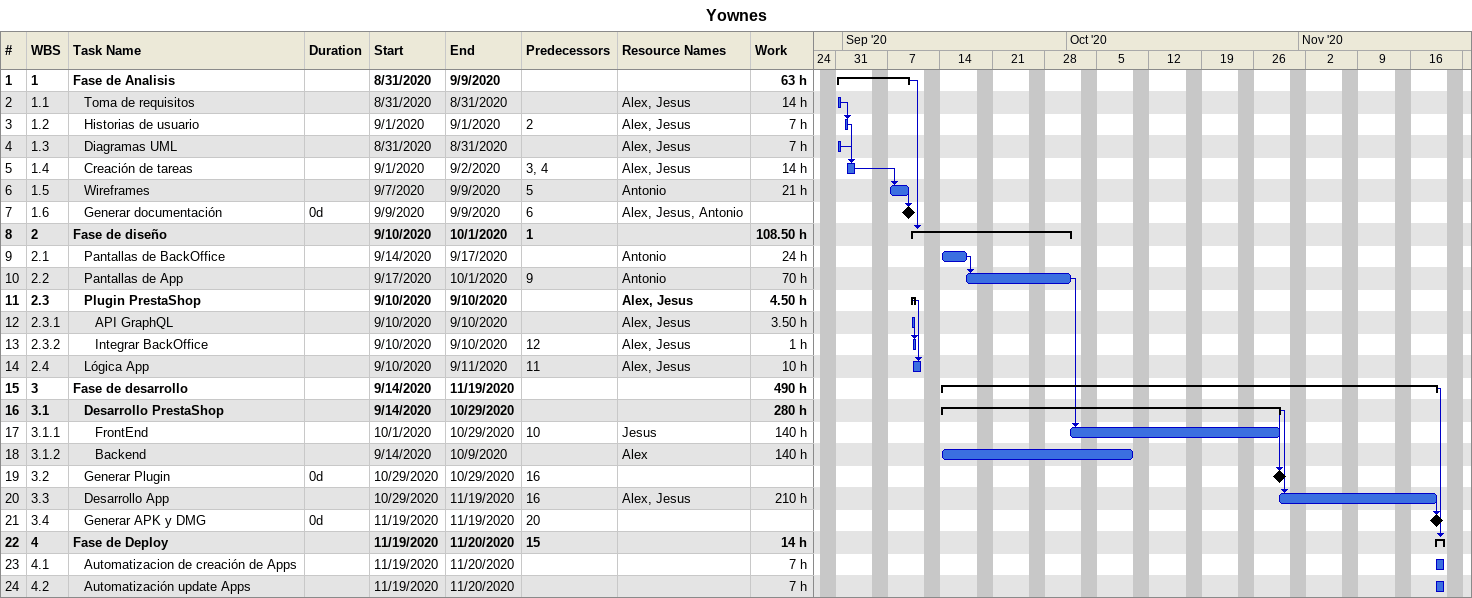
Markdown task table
Yownes

| ID | WBS | Task | Duration | Start | Finish | Predecessors | Resources | Work (h) |
|---|---|---|---|---|---|---|---|---|
| 1 | 1 | **Fase de Analisis** |  | 2020-08-31 | 2020-09-09 |  |  | 63 |
| 2 | 1.1 | Toma de requisitos |  | 2020-08-31 | 2020-08-31 |  | Alex, Jesus | 14 |
| 3 | 1.2 | Historias de usuario |  | 2020-09-01 | 2020-09-01 | 2 | Alex, Jesus | 7 |
| 4 | 1.3 | Diagramas UML |  | 2020-08-31 | 2020-08-31 |  | Alex, Jesus | 7 |
| 5 | 1.4 | Creación de tareas |  | 2020-09-01 | 2020-09-02 | 3, 4 | Alex, Jesus | 14 |
| 6 | 1.5 | Wireframes |  | 2020-09-07 | 2020-09-09 | 5 | Antonio | 21 |
| 7 | 1.6 | Generar documentación | 0d | 2020-09-09 | 2020-09-09 | 6 | Alex, Jesus, Antonio |  |
| 8 | 2 | **Fase de diseño** |  | 2020-09-10 | 2020-10-01 | 1 |  | 108.50 |
| 9 | 2.1 | Pantallas de BackOffice |  | 2020-09-14 | 2020-09-17 |  | Antonio | 24 |
| 10 | 2.2 | Pantallas de App |  | 2020-09-17 | 2020-10-01 | 9 | Antonio | 70 |
| 11 | 2.3 | **Plugin PrestaShop** |  | 2020-09-10 | 2020-09-10 |  | Alex, Jesus | 4.50 |
| 12 | 2.3.1 | API GraphQL |  | 2020-09-10 | 2020-09-10 |  | Alex, Jesus | 3.50 |
| 13 | 2.3.2 | Integrar BackOffice |  | 2020-09-10 | 2020-09-10 | 12 | Alex, Jesus | 1 |
| 14 | 2.4 | Lógica App |  | 2020-09-10 | 2020-09-11 | 11 | Alex, Jesus | 10 |
| 15 | 3 | **Fase de desarrollo** |  | 2020-09-14 | 2020-11-19 |  |  | 490 |
| 16 | 3.1 | **Desarrollo PrestaShop** |  | 2020-09-14 | 2020-10-29 |  |  | 280 |
| 17 | 3.1.1 | FrontEnd |  | 2020-10-01 | 2020-10-29 | 10 | Jesus | 140 |
| 18 | 3.1.2 | Backend |  | 2020-09-14 | 2020-10-09 |  | Alex | 140 |
| 19 | 3.2 | Generar Plugin | 0d | 2020-10-29 | 2020-10-29 | 16 |  |  |
| 20 | 3.3 | Desarrollo App |  | 2020-10-29 | 2020-11-19 | 16 | Alex, Jesus | 210 |
| 21 | 3.4 | Generar APK y DMG | 0d | 2020-11-19 | 2020-11-19 | 20 |  |  |
| 22 | 4 | **Fase de Deploy** |  | 2020-11-19 | 2020-11-20 | 15 |  | 14 |
| 23 | 4.1 | Automatizacion de creación de Apps |  | 2020-11-19 | 2020-11-20 |  |  | 7 |
| 24 | 4.2 | Automatización update Apps |  | 2020-11-19 | 2020-11-20 |  |  | 7 |
